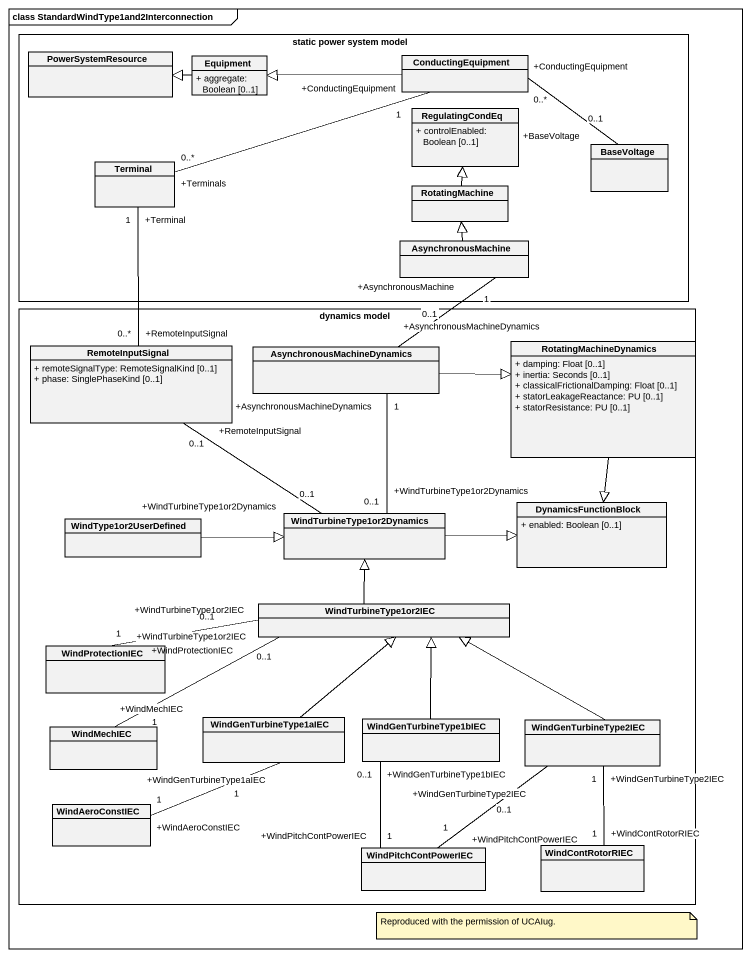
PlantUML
@startuml
mainframe class StandardWindType1and2Interconnection
hide circle
hide empty members
skinparam classAttributeIconSize 0
rectangle "static power system model" as static_power_system_model {
  class PowerSystemResource
  class Equipment {
    + aggregate: Boolean [0..1]
  }
  class ConductingEquipment
  class RegulatingCondEq {
    + controlEnabled: Boolean [0..1]
  }
  class BaseVoltage
  class Terminal
  class RotatingMachine
  class AsynchronousMachine
}
rectangle "dynamics model" as dynamics_model {
  class RemoteInputSignal {
    + remoteSignalType: RemoteSignalKind [0..1]
    + phase: SinglePhaseKind [0..1]
  }
  class AsynchronousMachineDynamics
  class RotatingMachineDynamics {
    + damping: Float [0..1]
    + inertia: Seconds [0..1]
    + classicalFrictionalDamping: Float [0..1]
    + statorLeakageReactance: PU [0..1]
    + statorResistance: PU [0..1]
  }
  class DynamicsFunctionBlock {
    + enabled: Boolean [0..1]
  }
  class WindType1or2UserDefined
  class WindTurbineType1or2Dynamics
  class WindTurbineType1or2IEC
  class WindProtectionIEC
  class WindMechIEC
  class WindGenTurbineType1aIEC
  class WindGenTurbineType1bIEC
  class WindGenTurbineType2IEC
  class WindAeroConstIEC
  class WindPitchContPowerIEC
  class WindContRotorRIEC
}
Equipment -left-|> PowerSystemResource
ConductingEquipment -left-|> Equipment
BaseVoltage "+BaseVoltage\n0..1" -left- "+ConductingEquipment\n0..*" ConductingEquipment
Terminal "+Terminals\n0..*" -right- "+ConductingEquipment\n1" ConductingEquipment
RotatingMachine -up-|> RegulatingCondEq
AsynchronousMachine -up-|> RotatingMachine
RemoteInputSignal "+RemoteInputSignal\n0..*" -up- "+Terminal\n1" Terminal
AsynchronousMachineDynamics "+AsynchronousMachineDynamics\n0..1" -up- "+AsynchronousMachine\n1" AsynchronousMachine
AsynchronousMachineDynamics -right-|> RotatingMachineDynamics
RotatingMachineDynamics --|> DynamicsFunctionBlock
WindType1or2UserDefined -right-|> WindTurbineType1or2Dynamics
WindTurbineType1or2Dynamics "+WindTurbineType1or2Dynamics\n0..1" -up- "+RemoteInputSignal\n0..1" RemoteInputSignal
WindTurbineType1or2Dynamics "+WindTurbineType1or2Dynamics\n0..1" -up- "+AsynchronousMachineDynamics\n1" AsynchronousMachineDynamics
WindTurbineType1or2Dynamics -right-|> DynamicsFunctionBlock
WindTurbineType1or2IEC -up-|> WindTurbineType1or2Dynamics
WindProtectionIEC "+WindProtectionIEC\n1" -right- "+WindTurbineType1or2IEC\n0..1" WindTurbineType1or2IEC
WindMechIEC "+WindMechIEC\n1" -right- "+WindTurbineType1or2IEC\n0..1" WindTurbineType1or2IEC
WindGenTurbineType1aIEC -up-|> WindTurbineType1or2IEC
WindGenTurbineType1bIEC -up-|> WindTurbineType1or2IEC
WindGenTurbineType1bIEC "+WindGenTurbineType1bIEC\n0..1" -- "+WindPitchContPowerIEC\n1" WindPitchContPowerIEC
WindGenTurbineType2IEC -left-|> WindTurbineType1or2IEC
WindAeroConstIEC "+WindAeroConstIEC\n1" -right- "+WindGenTurbineType1aIEC\n1" WindGenTurbineType1aIEC
WindPitchContPowerIEC "+WindPitchContPowerIEC\n1" -up- "+WindGenTurbineType2IEC\n0..1" WindGenTurbineType2IEC
WindContRotorRIEC "+WindContRotorRIEC\n1" -up- "+WindGenTurbineType2IEC\n1" WindGenTurbineType2IEC
note as N1
  Reproduced with the permission of UCAIug.
end note
@enduml
